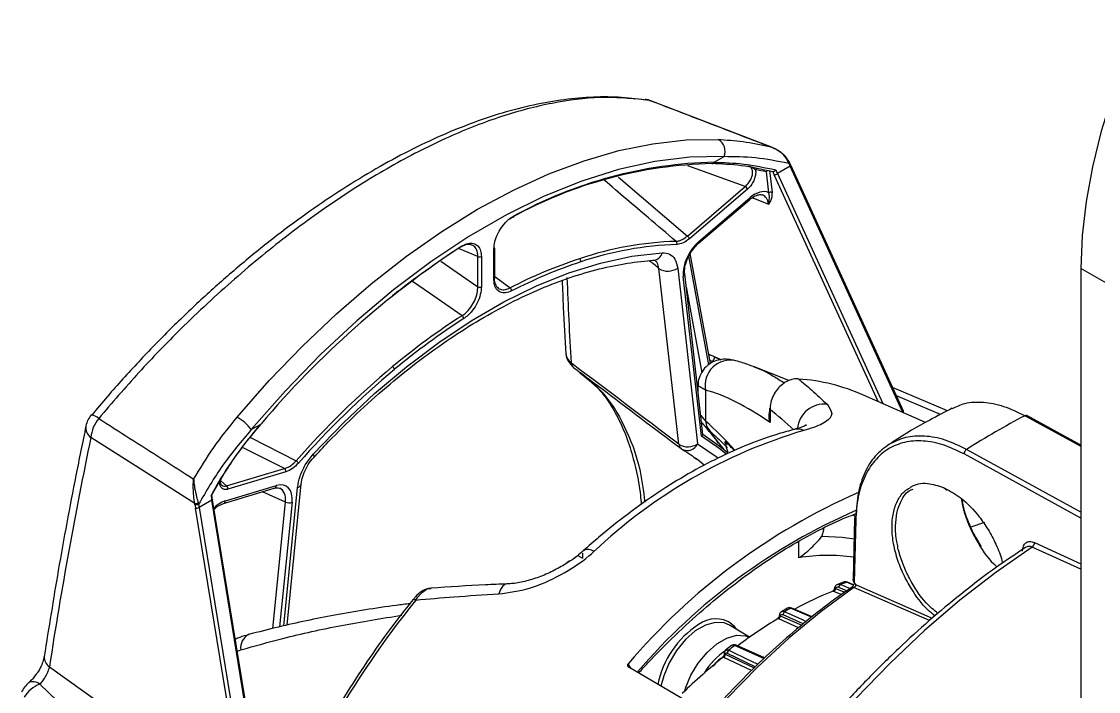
# Model space of a CAD drawing. Extents: x 16.5 to 113.1, y 4.4 to 84.5.
# Drawn here: x 18.121 to 22.397, y 70.74 to 73.399 of the extents above; entities that cross this region are included whole.
import ezdxf

# ---------------------------------------------------------------- set-up
doc = ezdxf.new("R2010")
doc.units = 0
doc.header["$MEASUREMENT"] = 0
doc.layers.add('OBJECT', color=7, linetype='CONTINUOUS')

msp = doc.modelspace()

# ---------------------------------------------------------------- linework, layer by layer
at = {"layer": 'OBJECT'}
for p, q in [((20.6001, 73.0898), (20.5975, 73.0902)), ((21.1024, 72.8987), (20.6202, 73.0841)), ((20.8715, 72.8404), (20.9104, 72.8628)), ((20.9946, 72.7445), (20.7666, 72.8263)), ((21.1725, 72.8244), (21.1223, 72.7954)), ((21.1674, 72.8358), (21.1657, 72.8406)), ((21.1697, 72.8407), (21.1679, 72.845)), ((21.17, 72.8407), (21.1699, 72.8408)), ((21.6203, 71.8476), (21.1725, 72.8244)), ((21.6229, 71.8524), (21.1751, 72.8292)), ((20.4916, 72.7809), (20.7647, 72.5477)), ((21.0877, 72.7195), (21.0783, 72.8023)), ((21.0911, 72.8072), (21.1008, 72.721)), ((21.1043, 72.8024), (21.1025, 72.8028)), ((21.5222, 71.8907), (21.1097, 72.7905)), ((21.1223, 72.7954), (21.5408, 71.8825)), ((20.7647, 72.5477), (20.9946, 72.7445)), ((21.0031, 72.7336), (20.7732, 72.5368)), ((20.8092, 72.5187), (21.0115, 72.6918)), ((20.8103, 72.5257), (21.0126, 72.6989)), ((21.0115, 72.6918), (21.0113, 72.6917)), ((21.0862, 72.6744), (21.0218, 72.6996)), ((20.068, 72.6212), (20.0578, 72.6146)), ((19.933, 72.4661), (19.856, 72.4978)), ((19.869, 72.5059), (19.8691, 72.5072)), ((19.9967, 72.3752), (19.9967, 72.4949)), ((19.9997, 72.3793), (19.9997, 72.499)), ((20.856, 72.0415), (20.7765, 72.4781)), ((19.7861, 72.4477), (19.933, 72.3464)), ((19.933, 72.3464), (19.933, 72.4661)), ((19.9469, 72.4662), (19.9469, 72.3465)), ((20.8494, 72.036), (20.7706, 72.4686)), ((20.7311, 71.7212), (20.6521, 72.4184)), ((20.7266, 72.4206), (20.8056, 71.7233)), ((20.8264, 71.7601), (20.7541, 72.3978)), ((23.2114, 71.9091), (22.3276, 72.4194)), ((22.3276, 72.4194), (22.3276, 65.5518)), ((19.9997, 72.3873), (20.0609, 72.3415)), ((20.8203, 71.7528), (20.7484, 72.3874)), ((20.76, 72.3461), (20.8222, 72.0047)), ((20.8626, 72.0493), (20.8539, 72.0533)), ((20.8987, 72.0569), (20.8724, 72.0683)), ((20.8724, 72.0683), (20.8963, 72.0566)), ((20.3031, 72.0442), (20.3051, 72.0426)), ((20.3382, 72.0045), (20.3425, 72.0007)), ((20.34, 72.0056), (20.3655, 71.9865)), ((21.1679, 71.9741), (21.0269, 72.0294)), ((20.8058, 71.9402), (20.8069, 71.9397)), ((20.8069, 71.9525), (20.8069, 71.9321)), ((20.837, 71.9362), (20.837, 71.8135)), ((21.797, 71.854), (21.5795, 71.9471)), ((21.7103, 71.8075), (21.4638, 71.9166)), ((21.7692, 71.8394), (21.5947, 71.914)), ((20.8179, 71.835), (20.837, 71.8135)), ((21.0904, 71.8442), (21.0913, 71.8438)), ((21.0913, 71.865), (21.0913, 71.8336)), ((21.0931, 71.8591), (21.0931, 71.8075)), ((21.62, 71.8474), (21.6203, 71.8476)), ((22.1054, 71.8347), (22.3276, 71.7136)), ((22.3276, 71.7179), (22.1124, 71.8351)), ((19.0333, 71.7792), (19.0722, 71.8016)), ((18.809, 71.486), (18.3965, 71.7479)), ((19.0304, 71.7485), (19.2115, 71.6558)), ((20.8593, 71.7641), (20.8606, 71.7652)), ((20.9108, 71.7001), (20.8593, 71.7641)), ((19.1653, 71.6244), (18.9987, 71.709)), ((20.742, 71.7026), (20.7454, 71.7004)), ((20.8026, 71.6623), (20.797, 71.6665)), ((22.3276, 71.4278), (21.8634, 71.6828)), ((22.3276, 71.4511), (21.8732, 71.7006)), ((18.9354, 71.5558), (19.1653, 71.6244)), ((18.9109, 71.5771), (18.9354, 71.5558)), ((19.1705, 71.6116), (18.9406, 71.5429)), ((18.9227, 71.4862), (19.1249, 71.5466)), ((18.9311, 71.4972), (19.1334, 71.5576)), ((19.1621, 71.0003), (19.2171, 71.5492)), ((19.1752, 71.003), (19.2315, 71.5646)), ((19.2315, 71.5646), (19.2315, 71.5651)), ((21.7896, 71.5433), (21.7967, 71.5416)), ((18.8765, 71.4989), (18.8262, 71.4699)), ((19.061, 70.3701), (18.8765, 71.4989)), ((19.0643, 70.3724), (18.8798, 71.5011)), ((19.1689, 71.4919), (19.0775, 71.5325)), ((19.1187, 70.9902), (19.1689, 71.4919)), ((19.1953, 71.4908), (19.1458, 70.9968)), ((18.8098, 71.4814), (18.809, 71.486)), ((18.9964, 70.3392), (18.8119, 71.468)), ((18.8229, 71.4881), (18.8242, 71.4831)), ((18.8262, 71.4699), (19.0107, 70.3411)), ((21.4331, 71.432), (21.4218, 71.441)), ((21.4287, 71.426), (21.4233, 71.1858)), ((21.4331, 71.4198), (21.4275, 71.1727)), ((21.9449, 71.4106), (21.8903, 71.3925)), ((21.3048, 71.3803), (21.2987, 71.3559)), ((21.307, 71.3802), (21.307, 71.3893)), ((21.2074, 71.2708), (21.2074, 71.3359)), ((22.143, 71.3311), (22.3276, 71.2464)), ((20.3303, 71.2798), (20.348, 71.2696)), ((20.348, 71.2895), (20.348, 71.2696)), ((22.3276, 71.2257), (22.1343, 71.3128)), ((20.284, 71.2499), (20.295, 71.2589)), ((21.3516, 71.1492), (21.3532, 71.1491)), ((21.3532, 71.1491), (21.3894, 71.1337)), ((21.3853, 71.1743), (21.3612, 71.1653)), ((21.3977, 71.1393), (21.3657, 71.1529)), ((21.4243, 71.1624), (21.3966, 71.1737)), ((21.4249, 71.1635), (21.4, 71.1737)), ((21.7265, 71.0216), (21.4259, 71.1521)), ((21.4344, 71.1628), (21.4275, 71.1727)), ((21.4344, 71.1628), (21.7373, 71.0313)), ((21.3459, 71.1372), (21.3434, 71.1385)), ((21.3758, 71.1245), (21.3459, 71.1372)), ((21.1625, 71.0707), (21.1382, 71.0566)), ((21.2577, 71.0352), (21.1747, 71.0704)), ((21.2597, 71.0369), (21.1794, 71.071)), ((21.1274, 71.028), (21.1249, 71.0293)), ((21.2065, 70.9926), (21.1274, 71.028)), ((21.1321, 71.0409), (21.1336, 71.0407)), ((21.1336, 71.0407), (21.2186, 71.0027)), ((21.2248, 71.0079), (21.1445, 71.0438)), ((21.0115, 70.9552), (20.9316, 71.0037)), ((18.9782, 70.8995), (18.9918, 70.9053)), ((20.9404, 70.9225), (20.9165, 70.9039)), ((21.0684, 70.8704), (20.9525, 70.9221)), ((21.0713, 70.8731), (20.9586, 70.9234)), ((20.5422, 70.8316), (20.5295, 70.8497)), ((20.9097, 70.8751), (20.9072, 70.8765)), ((21.0195, 70.823), (20.9097, 70.8751)), ((20.9132, 70.8886), (20.9145, 70.8883)), ((20.9145, 70.8883), (21.03, 70.8335)), ((21.0345, 70.838), (20.924, 70.8903)), ((18.2318, 70.8385), (18.5564, 70.6067)), ((20.5296, 70.839), (20.8515, 70.6497)), ((18.1933, 70.769), (18.2635, 70.702))]:
    msp.add_line(p, q, dxfattribs=at)
at = {"layer": 'OBJECT', "flags": 128}
for points in [[(23.5212, 74.4868), (23.411, 74.4173), (23.3018, 74.3367), (23.1945, 74.2456), (23.09, 74.1448), (22.9891, 74.0351), (22.8928, 73.9176), (22.8019, 73.7931), (22.717, 73.6628), (22.6391, 73.5278), (22.5687, 73.3892), (22.5063, 73.2482), (22.4527, 73.106), (22.4082, 72.9638), (22.3731, 72.8229), (22.3479, 72.6844), (22.3327, 72.5495), (22.3276, 72.4194)], [(20.6142, 73.086), (20.6007, 73.0897), (20.6001, 73.0898)], [(20.6142, 73.086), (20.62, 73.0845), (20.6203, 73.0844)], [(18.9772, 71.8284), (19.1049, 71.9737), (19.2365, 72.111), (19.3716, 72.2394), (19.5093, 72.3585), (19.6491, 72.4676), (19.7903, 72.5661), (19.9322, 72.6537), (20.074, 72.7299), (20.2152, 72.7944), (20.355, 72.8467), (20.4928, 72.8867), (20.6278, 72.9141), (20.7595, 72.9289), (20.8871, 72.931)], [(20.9104, 72.8628), (20.7751, 72.8601), (20.6353, 72.8429), (20.4918, 72.8113), (20.3453, 72.7654), (20.1968, 72.7056), (20.047, 72.6321), (19.8967, 72.5453), (19.7469, 72.4459), (19.5984, 72.3342), (19.4519, 72.211), (19.3084, 72.0769), (19.1686, 71.9327), (19.0333, 71.7792)], [(21.1657, 72.8406), (21.1668, 72.8417), (21.1676, 72.8427), (21.168, 72.8437), (21.1681, 72.8445), (21.1679, 72.845), (21.1678, 72.8452), (21.1672, 72.8457), (21.1663, 72.846), (21.1651, 72.8461)], [(21.1674, 72.8358), (21.1686, 72.8369), (21.1695, 72.8381), (21.17, 72.8391), (21.1701, 72.8401), (21.17, 72.8407)], [(21.1725, 72.8244), (21.1737, 72.8255), (21.1746, 72.8266), (21.1751, 72.8277), (21.1752, 72.8286), (21.1751, 72.8292)], [(20.0746, 72.6259), (20.0744, 72.6245), (20.074, 72.6232), (20.0734, 72.6222), (20.0726, 72.6214), (20.0716, 72.6209), (20.0705, 72.6207), (20.0693, 72.6208), (20.068, 72.6212)], [(19.279, 71.6813), (19.3995, 71.8063), (19.5232, 71.9224), (19.6496, 72.0291), (19.7777, 72.1257), (19.907, 72.2117), (20.0367, 72.2865), (20.166, 72.3498), (20.2941, 72.4012), (20.4204, 72.4404), (20.5442, 72.4671), (20.6646, 72.4812)], [(19.8703, 72.2315), (19.7405, 72.3212), (19.6741, 72.367)], [(18.3981, 71.8375), (18.398, 71.8373), (18.3978, 71.8369)], [(21.6203, 71.8476), (21.6215, 71.8488), (21.6224, 71.8499), (21.6229, 71.8509), (21.6231, 71.8518), (21.6229, 71.8524)], [(20.9187, 71.6821), (20.8956, 71.7016), (20.8203, 71.7528)], [(20.8259, 71.7611), (20.9004, 71.7089), (20.9253, 71.6872)], [(20.8593, 71.7641), (20.8519, 71.7713), (20.8487, 71.7752)], [(20.8056, 71.7233), (20.8795, 71.6728), (20.8842, 71.6689)], [(19.279, 71.6813), (19.2813, 71.6757), (19.2818, 71.6712), (19.2807, 71.6681), (19.2805, 71.6679)], [(20.8321, 71.638), (20.8141, 71.6532), (20.8026, 71.6623)], [(21.7889, 71.5463), (21.7891, 71.5446), (21.7896, 71.5432), (21.7904, 71.5421), (21.7914, 71.5412), (21.7925, 71.5408), (21.7939, 71.5407), (21.7952, 71.541), (21.7964, 71.5415)], [(18.8798, 71.5011), (18.8798, 71.5008), (18.8794, 71.5004), (18.8787, 71.4999), (18.8777, 71.4994), (18.8765, 71.4989)], [(18.8778, 71.502), (18.8787, 71.5019), (18.8794, 71.5016), (18.8798, 71.5012), (18.8798, 71.5011)], [(21.2987, 71.3559), (21.38, 71.3522), (21.4269, 71.3455)], [(22.1343, 71.3128), (21.9901, 71.2128), (21.8472, 71.1023), (21.7064, 70.9817), (21.5681, 70.8517), (21.4332, 70.7128), (21.3022, 70.5657), (21.1757, 70.411), (21.0543, 70.2496), (20.9386, 70.0821), (20.829, 69.9093), (20.7262, 69.732), (20.6306, 69.551), (20.5427, 69.3673), (20.4628, 69.1816), (20.3913, 68.9947), (20.3285, 68.8077), (20.2748, 68.6213)], [(20.0482, 71.1667), (20.0399, 71.1647), (20.0304, 71.1571), (20.0222, 71.1444), (20.0156, 71.1272)], [(21.4259, 71.1521), (21.2963, 71.0576), (21.1685, 70.9524), (21.0432, 70.837), (20.9213, 70.7122), (20.8036, 70.5787), (20.6907, 70.4375), (20.5834, 70.2893), (20.4824, 70.1352), (20.3883, 69.9762), (20.3018, 69.8131), (20.2233, 69.6471), (20.1533, 69.4793), (20.0923, 69.3106)], [(21.373, 71.1648), (21.3872, 71.1588), (21.4127, 71.148)], [(21.414, 71.1508), (21.4153, 71.1521), (21.4156, 71.1522)], [(19.6759, 71.1054), (19.6765, 71.1058), (19.6781, 71.1061), (19.6804, 71.1056), (19.6834, 71.1045), (19.6869, 71.1028)], [(21.1508, 71.0566), (21.1646, 71.0504), (21.2201, 71.0255), (21.237, 71.018)], [(20.9316, 71.0037), (20.911, 71.0123), (20.8756, 71.0144), (20.8365, 71.0034), (20.7962, 70.9801), (20.7571, 70.946), (20.7217, 70.9031), (20.6923, 70.8542), (20.6707, 70.8024), (20.6599, 70.7606)], [(20.9406, 71.0083), (20.9477, 71.0014), (20.9581, 70.9876)], [(20.7541, 70.7425), (20.7574, 70.7532), (20.7788, 70.8045), (20.808, 70.853), (20.843, 70.8954), (20.8817, 70.9292), (20.9217, 70.9523), (20.9604, 70.9632), (20.9954, 70.9612), (21.0115, 70.955)], [(20.9289, 70.9036), (20.9424, 70.8972), (20.9968, 70.8714), (21.045, 70.8485)]]:
    msp.add_lwpolyline(points, dxfattribs=at)
at = {"layer": 'OBJECT'}
for centre, radius, start, end in [((20.5843, 72.9911), 0.1, 68.9758, 80.8942), ((20.861, 72.884), 0.0537, 336.7069, 60.929), ((20.899, 71.1156), 1.7197, 91.2288, 118.8946), ((20.9085, 71.115), 1.7258, 91.2288, 118.8946), ((20.8636, 72.8426), 0.00822, 280.7675, 344.4487), ((21.0431, 72.8077), 0.00833, 85.0642, 162.4965), ((20.869, 71.7759), 1.0476, 78.4788, 80.8746), ((21.1087, 72.8117), 0.0212, 272.6274, 309.8082), ((20.984, 72.7275), 0.02, 17.6749, 58.0304), ((21.0063, 72.6963), 0.00679, 319.2117, 22.4305), ((21.0956, 72.7077), 0.0142, 68.4088, 123.932), ((20.7631, 71.1878), 1.3395, 91.8512, 108.5667), ((20.712, 72.5178), 0.0117, 340.1862, 47.9591), ((20.7541, 72.5307), 0.02, 17.6738, 58.0321), ((20.804, 72.5231), 0.00679, 319.2128, 22.4305), ((21.8779, 69.4358), 3.6701, 123.1861, 139.8619), ((21.5532, 69.8611), 3.1361, 122.6078, 128.6574), ((19.9949, 72.4993), 0.0048, 292.8098, 355.8641), ((19.9951, 72.4987), 0.00454, 4.1063, 53.2064), ((20.7661, 71.1805), 1.3341, 91.8511, 108.5667), ((20.6275, 72.4894), 0.038, 277.7306, 347.5165), ((19.9399, 72.4799), 0.0154, 243.3938, 297.3352), ((20.9229, 70.6785), 1.8731, 108.2418, 117.3988), ((20.9253, 70.6733), 1.8655, 108.2418, 117.3987), ((20.3281, 72.4472), 0.0134, 351.2578, 50.4777), ((20.6877, 72.4763), 0.068, 238.4027, 304.9005), ((20.7425, 72.3974), 0.0116, 300.2667, 1.2763), ((19.9399, 72.3602), 0.0154, 243.3938, 297.3352), ((19.9949, 72.3796), 0.0048, 292.8098, 355.8641), ((20.0518, 72.3297), 0.0149, 359.7406, 52.4279), ((21.3843, 69.8793), 2.7973, 122.7676, 129.7746), ((21.3848, 69.8774), 2.786, 122.7677, 129.7746), ((19.8607, 72.2183), 0.0163, 6.0771, 53.7708), ((20.9347, 71.9555), 0.0995, 77.2259, 191.1874), ((21.8125, 69.37), 3.4627, 129.8282, 138.6911), ((21.8112, 69.3701), 3.4487, 129.8282, 138.6912), ((19.5837, 72.0131), 0.0195, 16.1966, 55.6185), ((20.3223, 72.0434), 0.0192, 177.6052, 234.3439), ((20.3296, 72.0443), 0.0245, 183.9929, 231.1595), ((21.1487, 71.1957), 0.7867, 66.3926, 85.7573), ((21.3082, 71.7736), 0.1068, 84.0345, 174.1139), ((18.4748, 71.7733), 0.1, 140.0654, 168.1659), ((18.3946, 71.7915), 0.046, 44.2729, 85.6734), ((21.1024, 71.8651), 0.0111, 180.7189, 213.2457), ((23.5235, 69.11), 3.0716, 117.4955, 122.4992), ((22.1093, 71.8285), 0.00729, 64.6914, 122.2825), ((18.4253, 71.7873), 0.0488, 172.4061, 233.8382), ((18.532, 71.7366), 0.1359, 140.1559, 175.2293), ((18.8975, 71.681), 0.1676, 35.8679, 61.5937), ((20.9041, 71.8196), 0.0673, 185.1402, 227.0099), ((21.8178, 69.7905), 2.0717, 106.5663, 133.4284), ((21.2027, 71.7258), 0.056, 64.1468, 103.6635), ((20.7667, 71.7791), 0.068, 238.4024, 304.9006), ((20.7553, 71.7228), 0.0243, 183.7022, 231.0702), ((20.7702, 71.7438), 0.05, 232.8867, 240.2141), ((20.7639, 71.7422), 0.0458, 246.1666, 335.6315), ((21.8861, 71.6819), 0.0228, 124.6081, 177.8076), ((19.1577, 71.6139), 0.013, 349.7958, 54.0676), ((19.1955, 71.6303), 0.0301, 32.8681, 57.8417), ((18.9278, 71.5453), 0.013, 349.796, 54.066), ((19.1203, 71.5589), 0.0131, 290.7131, 354.4156), ((19.2115, 71.5688), 0.0204, 285.8158, 348.1426), ((18.918, 71.4985), 0.0132, 291.7854, 354.3396), ((19.1835, 71.5237), 0.0349, 245.4315, 289.7809), ((22.4654, 69.2011), 2.5428, 113.6876, 139.582), ((18.8097, 71.5283), 0.0423, 269.0207, 288.0809), ((18.8131, 71.5156), 0.0343, 264.4488, 288.8783), ((18.8141, 71.5055), 0.0376, 266.5593, 288.7695), ((22.3949, 69.2499), 2.4084, 113.4599, 139.3847), ((21.4359, 71.4251), 0.00726, 112.7886, 172.8532), ((21.4359, 71.4265), 0.00727, 184.3767, 246.6325), ((22.1217, 71.33), 0.0213, 306.1981, 2.7896), ((20.3702, 71.2648), 0.0382, 52.308, 119.4788), ((21.3223, 70.5673), 0.7128, 81.6947, 99.2729), ((21.3392, 71.1502), 0.0124, 289.3926, 355.1777), ((21.3397, 71.1492), 0.0135, 297.5591, 359.5292), ((21.3791, 71.1528), 0.0135, 117.0698, 179.6122), ((21.8349, 69.9648), 1.2858, 109.9273, 111.0513), ((21.3984, 71.1695), 0.00453, 69.1797, 112.6329), ((21.4206, 71.1429), 0.0106, 59.9235, 118.1553), ((21.8825, 69.7913), 1.451, 111.8106, 118.4504), ((22.569, 68.7753), 3.7045, 141.0762, 159.8067), ((22.0167, 69.5843), 1.7081, 119.5327, 120.462), ((21.1776, 71.0661), 0.0052, 69.7273, 123.9414), ((20.877, 70.9181), 0.1104, 54.8274, 127.7301), ((22.1004, 69.4112), 1.8894, 121.0824, 126.8614), ((21.1194, 71.0408), 0.0127, 295.7888, 0.4195), ((21.1197, 71.0395), 0.0139, 303.6942, 4.919), ((21.1583, 71.045), 0.0138, 123.2515, 184.9608), ((21.009, 70.6948), 0.3692, 122.7277, 168.6612), ((19.0498, 70.9139), 0.0586, 117.7263, 188.4497), ((21.072, 70.6673), 0.2815, 123.0367, 148.8153), ((20.9372, 70.893), 0.0135, 128.3306, 191.5155), ((22.2692, 69.2115), 2.1587, 127.5886, 128.3843), ((20.9566, 70.9177), 0.00602, 71.0174, 133.2386), ((18.2552, 70.8758), 0.044, 175.7204, 238.003), ((22.3757, 69.0568), 2.3383, 128.9012, 134.226), ((20.9009, 70.8871), 0.0124, 301.0844, 6.7165), ((20.9013, 70.8856), 0.0135, 308.7508, 11.5088), ((18.2132, 70.6974), 0.1, 129.943, 156.8526), ((18.241, 70.6493), 0.1288, 111.711, 148.2884), ((18.1672, 70.7377), 0.0407, 50.1312, 116.5051)]:
    msp.add_arc(centre, radius, start, end, dxfattribs=at)
for centre, major_axis, ratio, start_param, end_param in [((21.5226, 72.808), (-0.3405, 0.3766), 0.56047, 1.035912, 1.06296), ((21.4662, 72.7735), (-0.3456, 0.3853), 0.561109, 1.037481, 1.065091), ((21.4723, 72.779), (-0.3405, 0.3766), 0.56047, 1.027063, 1.06296), ((21.0313, 72.6183), (0.0584, 0.1002), 0.573148, 0.034766, 1.024558), ((21.0172, 72.6264), (0.0512, 0.0814), 0.576972, 5.647922, 6.392711), ((20.8297, 72.4457), (0.0584, 0.0996), 0.577768, 1.031955, 2.484686), ((-2.3012, 88.4437), (32.2584, -24.4969), 0.038203, 0.80853, 0.810221), ((31.0868, 63.2193), (-8.6282, 14.9683), 0.435073, 0.689274, 0.716294), ((20.8734, 70.8958), (8.4025, -6.3995), 0.05409, 1.628901, 1.679598), ((22.4379, 68.2483), (-1.8008, 3.6781), 0.229586, 5.893384, 6.086386), ((22.2707, 68.5135), (-1.714, 3.5313), 0.23222, 5.765074, 5.827045), ((21.5626, 69.6367), (-1.1587, 2.3666), 0.229586, 5.646817, 5.753647), ((28.8124, 61.926), (-5.4545, 16.6635), 0.560082, 0.77104, 0.835488), ((19.1139, 71.4552), (0.0584, 0.0996), 0.576929, 5.384463, 6.837193), ((19.0998, 71.4633), (0.0506, 0.0811), 0.590446, 5.402151, 6.366113), ((19.1785, 71.4548), (-0.1561, 0.4831), 0.559424, 1.266139, 1.302037), ((19.1863, 71.4573), (-0.161, 0.4919), 0.560082, 1.27231, 1.299921), ((18.9123, 71.395), (0.0579, 0.0994), 0.581622, 0.555338, 1.111974), ((19.1204, 71.4232), (-0.161, 0.4919), 0.560082, 1.272872, 1.299921), ((19.1282, 71.4258), (-0.1561, 0.4831), 0.559424, 1.274988, 1.302037)]:
    msp.add_ellipse(centre, major_axis=major_axis, ratio=ratio, start_param=start_param, end_param=end_param, dxfattribs=at)
for points, knots in [([(20.5971, 73.0874), (20.5618, 73.0918), (20.4906, 73.1006), (20.378, 73.0998), (20.2607, 73.0886), (20.1393, 73.066), (20.0145, 73.0326), (19.887, 72.9884), (19.7577, 72.934), (19.627, 72.8699), (19.4957, 72.7964), (19.3644, 72.7143), (19.2332, 72.6239), (19.1023, 72.5252), (18.9714, 72.4181), (18.8412, 72.3027), (18.7123, 72.1797), (18.5856, 72.0491), (18.4808, 71.9343), (18.4201, 71.8611), (18.3991, 71.8358)], [0, 0, 0, 0, 0.0558766, 0.1127093, 0.1701153, 0.2279098, 0.285866, 0.3437136, 0.4013042, 0.4585491, 0.5154159, 0.5718227, 0.6276027, 0.6836324, 0.7400403, 0.796843, 0.8540316, 0.9115723, 0.9694096, 1, 1, 1, 1]), ([(20.6142, 73.086), (20.5572, 73.092), (20.443, 73.1039), (20.2541, 73.0834), (20.0548, 73.0353), (19.845, 72.9567), (19.6282, 72.8502), (19.4076, 72.7176), (19.186, 72.56), (18.9666, 72.3807), (18.7661, 72.1943), (18.5857, 72.008), (18.4803, 71.8851), (18.4276, 71.8237)], [0, 0, 0, 0, 0.0947289, 0.1897538, 0.2844742, 0.3792526, 0.4743386, 0.5691143, 0.6628629, 0.7569108, 0.8506657, 0.9253324, 1, 1, 1, 1]), ([(21.0908, 72.9028), (21.0487, 72.919), (20.8898, 72.9801), (20.731, 73.0412), (20.6142, 73.086)], [0, 0, 0, 0, 0.2652137, 1, 1, 1, 1]), ([(20.8871, 72.931), (20.9196, 72.929), (20.9848, 72.9251), (21.0554, 72.9103), (21.0908, 72.9028)], [0, 0, 0, 0, 0.498142, 1, 1, 1, 1]), ([(21.1657, 72.8406), (21.1621, 72.8479), (21.1529, 72.8661), (21.1292, 72.8857), (21.1078, 72.8968), (21.0957, 72.9012), (21.0921, 72.9024), (21.091, 72.9027), (21.0908, 72.9028)], [0, 0, 0, 0, 0.246968, 0.616294, 0.888223, 0.963535, 0.996187, 1, 1, 1, 1]), ([(21.0908, 72.9028), (21.091, 72.9027), (21.0922, 72.9024), (21.1004, 72.8998), (21.1214, 72.8912), (21.1481, 72.8737), (21.1602, 72.854), (21.1651, 72.8461)], [0, 0, 0, 0, 0.00401, 0.038978, 0.268225, 0.708727, 1, 1, 1, 1]), ([(21.1674, 72.8358), (21.1226, 72.8444), (21.0325, 72.8617), (20.9513, 72.8624), (20.9104, 72.8628)], [0, 0, 0, 0, 0.496567, 1, 1, 1, 1]), ([(21.1025, 72.8028), (21.0606, 72.812), (20.9763, 72.8304), (20.9004, 72.8334), (20.8621, 72.8349)], [0, 0, 0, 0, 0.496651, 1, 1, 1, 1]), ([(20.8715, 72.8404), (20.9099, 72.8393), (20.987, 72.8372), (21.0725, 72.8194), (21.1155, 72.8105)], [0, 0, 0, 0, 0.497109, 1, 1, 1, 1]), ([(20.9946, 72.7445), (20.9987, 72.7483), (21.007, 72.7559), (21.0167, 72.7712), (21.0227, 72.7871), (21.0242, 72.8017), (21.0221, 72.8131), (21.018, 72.8174), (21.0163, 72.8193)], [0, 0, 0, 0, 0.180331, 0.360798, 0.535825, 0.705538, 0.871728, 1, 1, 1, 1]), ([(21.0352, 72.8102), (21.0316, 72.8129), (21.0238, 72.8189), (21.0126, 72.8233), (21.0062, 72.8246), (21.0061, 72.8247)], [0, 0, 0, 0, 0.450157, 0.993539, 1, 1, 1, 1]), ([(21.1751, 72.8292), (21.1747, 72.8301), (21.1729, 72.834), (21.1712, 72.8378), (21.17, 72.8407)], [0, 0, 0, 0, 0.2500449, 1, 1, 1, 1]), ([(21.0352, 72.8102), (21.0354, 72.8089), (21.0365, 72.8028), (21.036, 72.7899), (21.0307, 72.7716), (21.0212, 72.7536), (21.0113, 72.741), (21.0049, 72.7352), (21.0031, 72.7336)], [0, 0, 0, 0, 0.0587941, 0.27106, 0.4830242, 0.6972826, 0.9157434, 1, 1, 1, 1]), ([(21.0783, 72.8023), (21.0783, 72.8024), (21.0787, 72.8028), (21.0799, 72.8042), (21.0816, 72.8057), (21.0831, 72.8063), (21.0835, 72.8064)], [0, 0, 0, 0, 0.021461, 0.267635, 0.810215, 1, 1, 1, 1]), ([(21.1155, 72.8105), (21.1155, 72.8105), (21.1151, 72.8098), (21.1141, 72.8082), (21.112, 72.8059), (21.1094, 72.8039), (21.1067, 72.8026), (21.1051, 72.8024), (21.1043, 72.8024)], [0, 0, 0, 0, 0.009429, 0.151969, 0.380856, 0.592582, 0.796142, 1, 1, 1, 1]), ([(20.7198, 72.5265), (20.6833, 72.5576), (20.5885, 72.6385), (20.4935, 72.7192), (20.4351, 72.7689)], [0, 0, 0, 0, 0.384823, 1, 1, 1, 1]), ([(21.0115, 72.6918), (21.0154, 72.695), (21.0268, 72.7041), (21.045, 72.7119), (21.0581, 72.713), (21.0621, 72.7103), (21.0633, 72.7095)], [0, 0, 0, 0, 0.181201, 0.526525, 0.867966, 1, 1, 1, 1]), ([(21.1008, 72.721), (21.1008, 72.7143), (21.1007, 72.6955), (21.0918, 72.6826), (21.0863, 72.6745), (21.0862, 72.6744)], [0, 0, 0, 0, 0.353135, 0.995337, 1, 1, 1, 1]), ([(21.0862, 72.6744), (21.0863, 72.6745), (21.0896, 72.6857), (21.0927, 72.6995), (21.0887, 72.7153), (21.0877, 72.7195)], [0, 0, 0, 0, 0.005123, 0.735145, 1, 1, 1, 1]), ([(19.9967, 72.4949), (19.9976, 72.5051), (19.9992, 72.5256), (20.0121, 72.559), (20.0311, 72.5894), (20.0531, 72.6128), (20.068, 72.6219), (20.0746, 72.6259)], [0, 0, 0, 0, 0.209995, 0.420029, 0.629032, 0.83643, 1, 1, 1, 1]), ([(19.8691, 72.5072), (19.8774, 72.5116), (19.894, 72.5203), (19.9167, 72.5201), (19.9344, 72.5097), (19.9451, 72.4908), (19.9464, 72.4739), (19.9469, 72.4662)], [0, 0, 0, 0, 0.206122, 0.412239, 0.618618, 0.826212, 1, 1, 1, 1]), ([(20.7198, 72.5265), (20.7242, 72.527), (20.7355, 72.5284), (20.7513, 72.5366), (20.7617, 72.5452), (20.7647, 72.5477)], [0, 0, 0, 0, 0.305588, 0.797658, 1, 1, 1, 1]), ([(20.7732, 72.5368), (20.7647, 72.5304), (20.7475, 72.5175), (20.7312, 72.5151), (20.723, 72.5139)], [0, 0, 0, 0, 0.49412, 1, 1, 1, 1]), ([(20.7541, 72.3978), (20.7539, 72.4019), (20.7531, 72.4139), (20.7575, 72.439), (20.7701, 72.4703), (20.7884, 72.4987), (20.8026, 72.5123), (20.8092, 72.5187)], [0, 0, 0, 0, 0.115041, 0.339659, 0.568412, 0.799962, 1, 1, 1, 1]), ([(19.933, 72.4661), (19.9327, 72.4713), (19.9321, 72.4851), (19.9246, 72.5024), (19.9096, 72.5137), (19.8896, 72.5151), (19.8733, 72.5091), (19.8645, 72.5037), (19.8632, 72.5029)], [0, 0, 0, 0, 0.130784, 0.34091, 0.55074, 0.758615, 0.964807, 1, 1, 1, 1]), ([(20.6646, 72.4812), (20.675, 72.4804), (20.6956, 72.4788), (20.7182, 72.4574), (20.7237, 72.433), (20.7266, 72.4206)], [0, 0, 0, 0, 0.327443, 0.654939, 1, 1, 1, 1]), ([(19.2805, 71.6679), (19.3, 71.6888), (19.3566, 71.7496), (19.4527, 71.8444), (19.5693, 71.9493), (19.6878, 72.0453), (19.8075, 72.1322), (19.9277, 72.2094), (20.0479, 72.2766), (20.1674, 72.3334), (20.2854, 72.3797), (20.4015, 72.4151), (20.513, 72.4391), (20.5893, 72.4487), (20.628, 72.4514), (20.6326, 72.4517)], [0, 0, 0, 0, 0.045331, 0.13164, 0.217929, 0.30418, 0.390392, 0.476564, 0.562701, 0.648813, 0.734917, 0.821034, 0.907206, 0.989198, 1, 1, 1, 1]), ([(20.6315, 72.4512), (20.6327, 72.4514), (20.6377, 72.4522), (20.6355, 72.4521), (20.6363, 72.4512), (20.6365, 72.451)], [0, 0, 0, 0, 0.208114, 0.83936, 1, 1, 1, 1]), ([(20.6521, 72.4184), (20.6504, 72.4267), (20.6475, 72.4406), (20.6392, 72.4475), (20.6358, 72.4503)], [0, 0, 0, 0, 0.593675, 1, 1, 1, 1]), ([(19.8703, 72.2315), (19.875, 72.2348), (19.8872, 72.2435), (19.9053, 72.2642), (19.9214, 72.292), (19.9314, 72.3209), (19.9325, 72.3382), (19.933, 72.3464)], [0, 0, 0, 0, 0.139926, 0.360022, 0.580274, 0.801996, 1, 1, 1, 1]), ([(19.9469, 72.3465), (19.9461, 72.3362), (19.9445, 72.3158), (19.9315, 72.2824), (19.9126, 72.252), (19.893, 72.2313), (19.8808, 72.2228), (19.8769, 72.22)], [0, 0, 0, 0, 0.224518, 0.449077, 0.672569, 0.894408, 1, 1, 1, 1]), ([(20.0668, 72.3296), (20.0585, 72.3263), (20.0421, 72.3198), (20.0207, 72.3235), (20.005, 72.3371), (19.9976, 72.3561), (19.997, 72.3704), (19.9967, 72.3752)], [0, 0, 0, 0, 0.22061, 0.441204, 0.6623, 0.88484, 1, 1, 1, 1]), ([(19.9977, 72.376), (19.9979, 72.3732), (19.9988, 72.3619), (20.0063, 72.3466), (20.0214, 72.335), (20.0407, 72.3331), (20.0546, 72.3389), (20.0609, 72.3415)], [0, 0, 0, 0, 0.079837, 0.320157, 0.560151, 0.797985, 1, 1, 1, 1]), ([(20.2679, 72.3711), (20.2691, 72.3355), (20.2723, 72.2394), (20.2782, 72.141), (20.2818, 72.0792)], [0, 0, 0, 0, 0.370912, 1, 1, 1, 1]), ([(20.2819, 72.0866), (20.2829, 72.079), (20.285, 72.063), (20.2968, 72.0507), (20.3031, 72.0442)], [0, 0, 0, 0, 0.4693058, 1, 1, 1, 1]), ([(20.2824, 72.0862), (20.2823, 72.0836), (20.2816, 72.071), (20.2904, 72.049), (20.3044, 72.0351), (20.3112, 72.0283)], [0, 0, 0, 0, 0.115697, 0.568717, 1, 1, 1, 1]), ([(20.9564, 72.0524), (20.9509, 72.0539), (20.9387, 72.0571), (20.9168, 72.0596), (20.8879, 72.0569), (20.8585, 72.0457), (20.831, 72.0235), (20.8132, 71.9937), (20.8066, 71.9676), (20.8074, 71.9556), (20.8075, 71.9526)], [0, 0, 0, 0, 0.133676, 0.296524, 0.422018, 0.551995, 0.686146, 0.83398, 0.958067, 1, 1, 1, 1]), ([(20.849, 72.08), (20.85, 72.0795), (20.8556, 72.0767), (20.8626, 72.0732), (20.8694, 72.0698), (20.8716, 72.0687), (20.8724, 72.0683)], [0, 0, 0, 0, 0.123358, 0.71908, 0.89889, 1, 1, 1, 1]), ([(20.8724, 72.0683), (20.8723, 72.0676), (20.8723, 72.0661), (20.8717, 72.0635), (20.8707, 72.0606), (20.8694, 72.0575), (20.8677, 72.0547), (20.8659, 72.0523), (20.8642, 72.0505), (20.8631, 72.0497), (20.8626, 72.0493)], [0, 0, 0, 0, 0.11338, 0.236156, 0.36611, 0.499961, 0.633817, 0.763788, 0.886588, 1, 1, 1, 1]), ([(21.025, 72.0293), (21.0203, 72.0314), (20.9979, 72.0414), (20.9749, 72.0476), (20.9567, 72.0526)], [0, 0, 0, 0, 0.207663, 1, 1, 1, 1]), ([(20.3142, 72.0252), (20.3497, 71.9985), (20.4916, 71.8917), (20.6335, 71.7844), (20.74, 71.7039)], [0, 0, 0, 0, 0.24983, 1, 1, 1, 1]), ([(21.0254, 72.0299), (21.0259, 72.0297), (21.0522, 72.0212), (21.0937, 72.0003), (21.1356, 71.9736), (21.1504, 71.9642)], [0, 0, 0, 0, 0.013044, 0.650864, 1, 1, 1, 1]), ([(20.3425, 72.0007), (20.3714, 71.9782), (20.4398, 71.925), (20.5176, 71.7962), (20.5754, 71.6492), (20.5902, 71.5361), (20.5959, 71.4919)], [0, 0, 0, 0, 0.2173288, 0.5132997, 0.809749, 1, 1, 1, 1]), ([(20.3736, 71.9804), (20.3911, 71.9633), (20.4253, 71.9296), (20.4694, 71.865), (20.5071, 71.7918), (20.5384, 71.7094), (20.5622, 71.6181), (20.5767, 71.542), (20.5807, 71.4941), (20.5817, 71.4819)], [0, 0, 0, 0, 0.166123, 0.326122, 0.483799, 0.639883, 0.794521, 0.947505, 1, 1, 1, 1]), ([(21.2069, 71.9802), (21.202, 71.9806), (21.1888, 71.9814), (21.1663, 71.9751), (21.142, 71.9605), (21.1212, 71.94), (21.105, 71.9148), (21.0943, 71.8864), (21.0935, 71.8681), (21.0931, 71.8591)], [0, 0, 0, 0, 0.099425, 0.265865, 0.416098, 0.557611, 0.700775, 0.851618, 1, 1, 1, 1]), ([(21.2069, 71.9802), (21.2241, 71.9658), (21.2613, 71.9343), (21.299, 71.8989), (21.3193, 71.8798)], [0, 0, 0, 0, 0.460735, 1, 1, 1, 1]), ([(20.837, 71.9362), (20.8278, 71.9413), (20.8097, 71.9513), (20.8082, 71.9521), (20.8075, 71.9526)], [0, 0, 0, 0, 0.511811, 1, 1, 1, 1]), ([(21.3193, 71.8798), (21.3285, 71.8672), (21.3472, 71.8418), (21.319, 71.8094), (21.2704, 71.7879), (21.2333, 71.7779), (21.2271, 71.7762)], [0, 0, 0, 0, 0.304165, 0.612213, 0.935018, 1, 1, 1, 1]), ([(21.8165, 71.8632), (21.8326, 71.8709), (21.8694, 71.8884), (21.939, 71.8908), (22.0198, 71.876), (22.0769, 71.8485), (22.1054, 71.8347)], [0, 0, 0, 0, 0.206837, 0.470587, 0.734957, 1, 1, 1, 1]), ([(21.0931, 71.8075), (21.0931, 71.8077), (21.0904, 71.8186), (21.0874, 71.8356), (21.0917, 71.8516), (21.0931, 71.857)], [0, 0, 0, 0, 0.008433, 0.671732, 1, 1, 1, 1]), ([(21.0919, 71.8337), (21.0919, 71.8251), (21.0919, 71.8163), (21.0931, 71.8077), (21.0931, 71.8075)], [0, 0, 0, 0, 0.982488, 1, 1, 1, 1]), ([(21.8161, 71.8639), (21.7864, 71.8487), (21.708, 71.8084), (21.6232, 71.7589), (21.5688, 71.7224), (21.5617, 71.7177)], [0, 0, 0, 0, 0.346046, 0.915436, 1, 1, 1, 1]), ([(18.3769, 71.7938), (18.3635, 71.7285), (18.3246, 71.5393), (18.2682, 71.2353), (18.2295, 70.993), (18.2113, 70.8791)], [0, 0, 0, 0, 0.217982, 0.632126, 1, 1, 1, 1]), ([(18.4276, 71.8237), (18.4689, 71.7974), (18.5945, 71.7172), (18.7202, 71.6369), (18.8046, 71.5829)], [0, 0, 0, 0, 0.328344, 1, 1, 1, 1]), ([(18.8046, 71.5829), (18.8304, 71.6256), (18.8822, 71.7112), (18.9455, 71.7892), (18.9772, 71.8284)], [0, 0, 0, 0, 0.497922, 1, 1, 1, 1]), ([(18.8738, 71.5164), (18.8757, 71.52), (18.9035, 71.5724), (18.9649, 71.6713), (19.0363, 71.758), (19.0722, 71.8016)], [0, 0, 0, 0, 0.03518, 0.514633, 1, 1, 1, 1]), ([(19.0691, 71.7998), (19.0327, 71.7555), (18.9593, 71.6663), (18.9026, 71.5666), (18.8741, 71.5164)], [0, 0, 0, 0, 0.497105, 1, 1, 1, 1]), ([(20.8207, 71.8101), (20.8208, 71.8099), (20.8219, 71.8079), (20.8239, 71.8054), (20.8258, 71.8029), (20.8272, 71.8013), (20.829, 71.7993), (20.8319, 71.7961), (20.8391, 71.7887), (20.8489, 71.7789), (20.8589, 71.77), (20.8606, 71.7685)], [0, 0, 0, 0, 0.003444, 0.039099, 0.06077, 0.085682, 0.129191, 0.243871, 0.564344, 0.926799, 1, 1, 1, 1]), ([(20.832, 71.7961), (20.8323, 71.7957), (20.8339, 71.7939), (20.839, 71.7879), (20.8458, 71.7786), (20.8484, 71.775)], [0, 0, 0, 0, 0.16253, 0.680797, 1, 1, 1, 1]), ([(20.8374, 71.7914), (20.8382, 71.7906), (20.84, 71.7887), (20.8502, 71.7763), (20.8575, 71.7664), (20.8593, 71.7641)], [0, 0, 0, 0, 0.409876, 0.860661, 1, 1, 1, 1]), ([(21.2367, 71.7971), (21.2369, 71.7973), (21.2381, 71.7982), (21.2303, 71.7935), (21.2148, 71.7873), (21.1973, 71.7826), (21.1888, 71.7803)], [0, 0, 0, 0, 0.0778813, 0.3741607, 0.6977863, 1, 1, 1, 1]), ([(19.0333, 71.7792), (18.9943, 71.733), (18.9157, 71.64), (18.8548, 71.5356), (18.8242, 71.4831)], [0, 0, 0, 0, 0.497068, 1, 1, 1, 1]), ([(21.1894, 71.7802), (21.1685, 71.7745), (21.1083, 71.758), (21.0079, 71.7221), (20.8882, 71.6691), (20.7683, 71.6052), (20.6487, 71.5312), (20.5303, 71.4471), (20.4313, 71.3684), (20.3724, 71.3166), (20.3517, 71.2984)], [0, 0, 0, 0, 0.075265, 0.216237, 0.357453, 0.498908, 0.640452, 0.781965, 0.923398, 1, 1, 1, 1]), ([(20.8203, 71.7528), (20.8203, 71.7528), (20.821, 71.7532), (20.823, 71.7545), (20.8254, 71.7569), (20.8265, 71.7594), (20.8263, 71.76), (20.8262, 71.7601)], [0, 0, 0, 0, 0.014159, 0.154798, 0.523858, 0.884332, 1, 1, 1, 1]), ([(20.8581, 71.7633), (20.8609, 71.7602), (20.8714, 71.7488), (20.8806, 71.7351), (20.8873, 71.7251)], [0, 0, 0, 0, 0.26812, 1, 1, 1, 1]), ([(20.8582, 71.7704), (20.8725, 71.7572), (20.8937, 71.7377), (20.9155, 71.715), (20.9227, 71.7076)], [0, 0, 0, 0, 0.672182, 1, 1, 1, 1]), ([(21.8732, 71.7006), (21.8446, 71.7144), (21.7876, 71.742), (21.7056, 71.7564), (21.6292, 71.752), (21.5865, 71.731), (21.5652, 71.7205)], [0, 0, 0, 0, 0.250909, 0.50118, 0.750864, 1, 1, 1, 1]), ([(20.9148, 71.7321), (20.9148, 71.7321), (20.9148, 71.7322), (20.9149, 71.7323), (20.9151, 71.7325), (20.9153, 71.7323), (20.9154, 71.7322)], [0, 0, 0, 0, 0.054644, 0.112781, 0.553294, 1, 1, 1, 1]), ([(20.9171, 71.7214), (20.9167, 71.7222), (20.9154, 71.7253), (20.9151, 71.7292), (20.9148, 71.7321)], [0, 0, 0, 0, 0.277346, 1, 1, 1, 1]), ([(20.9154, 71.7322), (20.9155, 71.732), (20.9158, 71.7309), (20.9163, 71.7275), (20.9171, 71.7204), (20.9184, 71.7125), (20.9209, 71.7013), (20.9242, 71.6953), (20.9265, 71.6909)], [0, 0, 0, 0, 0.01223, 0.072977, 0.195886, 0.441708, 0.592495, 1, 1, 1, 1]), ([(20.9523, 71.6957), (20.9405, 71.7076), (20.9282, 71.7199), (20.916, 71.7317), (20.9154, 71.7322)], [0, 0, 0, 0, 0.956789, 1, 1, 1, 1]), ([(21.8634, 71.6828), (21.8355, 71.6962), (21.7798, 71.723), (21.6996, 71.7374), (21.6257, 71.732), (21.5606, 71.7053), (21.5069, 71.659), (21.4666, 71.5943), (21.4399, 71.5147), (21.4353, 71.4514), (21.4331, 71.4198)], [0, 0, 0, 0, 0.125719, 0.250525, 0.375694, 0.500217, 0.625479, 0.750016, 0.875168, 1, 1, 1, 1]), ([(21.5652, 71.7205), (21.5461, 71.7062), (21.5078, 71.6775), (21.4676, 71.6107), (21.44, 71.5296), (21.4354, 71.4648), (21.4331, 71.4318)], [0, 0, 0, 0, 0.248815, 0.499815, 0.744359, 1, 1, 1, 1]), ([(19.2171, 71.5492), (19.2197, 71.564), (19.2249, 71.5938), (19.2469, 71.6414), (19.2681, 71.6678), (19.279, 71.6813)], [0, 0, 0, 0, 0.3266863, 0.6533954, 1, 1, 1, 1]), ([(19.232, 71.565), (19.2321, 71.5672), (19.2325, 71.5774), (19.2395, 71.602), (19.2542, 71.6333), (19.2694, 71.6561), (19.2788, 71.6656), (19.2806, 71.6675)], [0, 0, 0, 0, 0.073577, 0.353326, 0.640613, 0.928999, 1, 1, 1, 1]), ([(20.7454, 71.7004), (20.7569, 71.6937), (20.7765, 71.6823), (20.7942, 71.6675), (20.8015, 71.6613)], [0, 0, 0, 0, 0.584067, 1, 1, 1, 1]), ([(19.1653, 71.6244), (19.1701, 71.6261), (19.1825, 71.6306), (19.1985, 71.6422), (19.2086, 71.6527), (19.2115, 71.6558)], [0, 0, 0, 0, 0.3055226, 0.7987431, 1, 1, 1, 1]), ([(19.2207, 71.6466), (19.2127, 71.6385), (19.1964, 71.6221), (19.1792, 71.6151), (19.1705, 71.6116)], [0, 0, 0, 0, 0.49149, 1, 1, 1, 1]), ([(18.809, 71.486), (18.8076, 71.4958), (18.8039, 71.5204), (18.8024, 71.5525), (18.8036, 71.5739), (18.8044, 71.5817), (18.8046, 71.5828), (18.8046, 71.5829)], [0, 0, 0, 0, 0.291273, 0.731775, 0.961022, 0.99599, 1, 1, 1, 1]), ([(18.8046, 71.5829), (18.8046, 71.5828), (18.8046, 71.5818), (18.8048, 71.5787), (18.8055, 71.5678), (18.8084, 71.5459), (18.8149, 71.5164), (18.8206, 71.4962), (18.8229, 71.4881)], [0, 0, 0, 0, 0.003813, 0.036465, 0.111777, 0.383706, 0.753032, 1, 1, 1, 1]), ([(18.9406, 71.5429), (18.9359, 71.5421), (18.9266, 71.5405), (18.9157, 71.5462), (18.9087, 71.5567), (18.908, 71.5669), (18.9077, 71.5718)], [0, 0, 0, 0, 0.258538, 0.517207, 0.772326, 1, 1, 1, 1]), ([(18.9094, 71.5746), (18.9097, 71.5718), (18.9105, 71.5648), (18.9158, 71.5576), (18.9243, 71.5534), (18.9317, 71.555), (18.9354, 71.5558)], [0, 0, 0, 0, 0.179848, 0.445812, 0.717478, 1, 1, 1, 1]), ([(19.1249, 71.5466), (19.1281, 71.5474), (19.1367, 71.5494), (19.1418, 71.5477), (19.145, 71.5467)], [0, 0, 0, 0, 0.372433, 1, 1, 1, 1]), ([(21.7479, 71.0404), (21.7384, 71.048), (21.7033, 71.076), (21.6599, 71.1355), (21.621, 71.2063), (21.5963, 71.2691), (21.5803, 71.3347), (21.5753, 71.3987), (21.582, 71.4561), (21.5999, 71.5022), (21.6226, 71.5336), (21.6414, 71.5445), (21.6487, 71.5487)], [0, 0, 0, 0, 0.060388, 0.222235, 0.31511, 0.414699, 0.519327, 0.62667, 0.734011, 0.838635, 0.938219, 1, 1, 1, 1]), ([(21.5915, 71.3998), (21.5929, 71.4181), (21.5955, 71.4529), (21.6151, 71.5019), (21.6359, 71.5364), (21.6584, 71.5422), (21.6613, 71.543)], [0, 0, 0, 0, 0.278665, 0.528353, 0.93933, 1, 1, 1, 1]), ([(21.6487, 71.5487), (21.6521, 71.5511), (21.6735, 71.566), (21.7214, 71.5706), (21.768, 71.5538), (21.7889, 71.5463)], [0, 0, 0, 0, 0.095907, 0.595165, 1, 1, 1, 1]), ([(21.7889, 71.5463), (21.81, 71.5344), (21.857, 71.508), (21.9152, 71.4472), (21.9603, 71.3825), (21.9909, 71.3236), (22.0102, 71.2776), (22.0154, 71.2529), (22.0162, 71.2494)], [0, 0, 0, 0, 0.218372, 0.485669, 0.638191, 0.801211, 0.972069, 1, 1, 1, 1]), ([(18.8738, 71.5164), (18.8739, 71.5164), (18.8744, 71.5163), (18.8757, 71.5161), (18.8772, 71.5158), (18.8777, 71.5156), (18.8773, 71.5156), (18.8762, 71.5157), (18.8756, 71.5158)], [0, 0, 0, 0, 0.009429, 0.151969, 0.380856, 0.592582, 0.796142, 1, 1, 1, 1]), ([(21.852, 71.5064), (21.8536, 71.4969), (21.8559, 71.4835), (21.86, 71.4668), (21.8624, 71.458), (21.8694, 71.4339), (21.8837, 71.3952), (21.92, 71.3246), (21.9579, 71.2658), (21.9903, 71.2386), (21.9948, 71.2348)], [0, 0, 0, 0, 0.102258, 0.143548, 0.174122, 0.193981, 0.39291, 0.567377, 0.939761, 1, 1, 1, 1]), ([(21.8545, 71.5044), (21.8551, 71.4992), (21.858, 71.474), (21.874, 71.4261), (21.8992, 71.367), (21.9214, 71.3314), (21.9316, 71.3149)], [0, 0, 0, 0, 0.085813, 0.415611, 0.729911, 1, 1, 1, 1]), ([(18.8848, 71.4613), (18.8859, 71.4626), (18.8942, 71.4722), (18.9082, 71.4807), (18.9188, 71.4848), (18.9227, 71.4862)], [0, 0, 0, 0, 0.091145, 0.67362, 1, 1, 1, 1]), ([(20.572, 70.8141), (20.5839, 70.8272), (20.6309, 70.8788), (20.7156, 70.9638), (20.8265, 71.0654), (20.9395, 71.1583), (21.0538, 71.2419), (21.1688, 71.3161), (21.2838, 71.3796), (21.3726, 71.4229), (21.4224, 71.4413), (21.4346, 71.4459)], [0, 0, 0, 0, 0.044296, 0.174867, 0.305426, 0.435946, 0.566424, 0.69686, 0.827259, 0.957633, 1, 1, 1, 1]), ([(21.7597, 71.0501), (21.7438, 71.0631), (21.7002, 71.0989), (21.6541, 71.1708), (21.6251, 71.2334), (21.6136, 71.2654), (21.6083, 71.2826), (21.6058, 71.2915), (21.6046, 71.296), (21.6041, 71.2983), (21.6038, 71.2994), (21.6036, 71.3), (21.6035, 71.3003), (21.6035, 71.3004), (21.6035, 71.3005), (21.6035, 71.3005), (21.6035, 71.3005), (21.6035, 71.3005), (21.6035, 71.3006), (21.6035, 71.3006), (21.6035, 71.3006), (21.6035, 71.3006), (21.6003, 71.3042), (21.6017, 71.3159), (21.591, 71.3493), (21.5913, 71.3779), (21.5915, 71.3998)], [0, 0, 0, 0, 0.162607, 0.44779, 0.581397, 0.655321, 0.69406, 0.713872, 0.723889, 0.728925, 0.73145, 0.732714, 0.733346, 0.733662, 0.733821, 0.7339, 0.73394, 0.73396, 0.733969, 0.733974, 0.733977, 0.733978, 0.73398, 0.764828, 0.819513, 1, 1, 1, 1]), ([(21.2074, 71.2708), (21.2076, 71.2709), (21.2116, 71.2736), (21.2381, 71.2921), (21.2756, 71.3264), (21.2917, 71.3469), (21.2987, 71.3559)], [0, 0, 0, 0, 0.004006, 0.088611, 0.601869, 1, 1, 1, 1]), ([(22.0948, 71.2963), (22.0957, 71.3035), (22.0974, 71.3178), (22.1083, 71.3312), (22.1239, 71.337), (22.1366, 71.3331), (22.143, 71.3311)], [0, 0, 0, 0, 0.250273, 0.50013, 0.750038, 1, 1, 1, 1]), ([(20.0156, 71.1272), (20.0566, 71.1329), (20.1391, 71.1444), (20.2648, 71.2008), (20.3483, 71.2556), (20.3871, 71.2894), (20.3936, 71.295)], [0, 0, 0, 0, 0.304165, 0.612213, 0.935018, 1, 1, 1, 1]), ([(20.351, 71.2985), (20.3432, 71.2915), (20.323, 71.2734), (20.2822, 71.2457), (20.231, 71.217), (20.1755, 71.1929), (20.1196, 71.1761), (20.076, 71.1676), (20.0541, 71.1676), (20.0482, 71.1675)], [0, 0, 0, 0, 0.101335, 0.262807, 0.430262, 0.602872, 0.773925, 0.939059, 1, 1, 1, 1]), ([(22.1077, 71.3119), (22.0693, 71.2862), (21.9882, 71.232), (21.8657, 71.139), (21.7406, 71.0359), (21.6178, 70.9253), (21.4978, 70.8081), (21.3812, 70.6851), (21.2689, 70.5573), (21.162, 70.4264), (21.0613, 70.294), (20.9753, 70.1729), (20.9023, 70.0637), (20.8308, 69.9517), (20.7829, 69.8706), (20.7545, 69.8224)], [0, 0, 0, 0, 0.075842, 0.160131, 0.244259, 0.328172, 0.411785, 0.494955, 0.577411, 0.6586, 0.737157, 0.81373, 0.868143, 0.921735, 1, 1, 1, 1]), ([(22.1343, 71.3128), (22.1292, 71.3145), (22.1192, 71.3178), (22.1115, 71.3139), (22.1077, 71.312)], [0, 0, 0, 0, 0.502853, 1, 1, 1, 1]), ([(19.7467, 71.1496), (19.7422, 71.1492), (19.7293, 71.1481), (19.7084, 71.1366), (19.6889, 71.1217), (19.6794, 71.1086), (19.6765, 71.1047)], [0, 0, 0, 0, 0.167885, 0.480623, 0.844423, 1, 1, 1, 1]), ([(19.6869, 71.1028), (19.6906, 71.108), (19.7002, 71.1221), (19.7177, 71.1386), (19.7351, 71.1491), (19.7443, 71.1493), (19.7475, 71.1494)], [0, 0, 0, 0, 0.200664, 0.536579, 0.839785, 1, 1, 1, 1]), ([(20.0477, 71.1667), (20.0197, 71.1657), (19.919, 71.1619), (19.8193, 71.155), (19.7474, 71.15)], [0, 0, 0, 0, 0.2786, 1, 1, 1, 1]), ([(21.4156, 71.1513), (21.4029, 71.1429), (21.3529, 71.1098), (21.2666, 71.0437), (21.1575, 70.9535), (21.0508, 70.8559), (20.9472, 70.7518), (20.8657, 70.6641), (20.8201, 70.6094), (20.8065, 70.5932)], [0, 0, 0, 0, 0.059807, 0.234875, 0.409495, 0.583472, 0.756468, 0.927849, 1, 1, 1, 1]), ([(21.3484, 71.1471), (21.3484, 71.1475), (21.3486, 71.1483), (21.3496, 71.1491), (21.3508, 71.1493), (21.3515, 71.1492), (21.3516, 71.1492)], [0, 0, 0, 0, 0.306766, 0.651136, 0.948344, 1, 1, 1, 1]), ([(21.3616, 71.165), (21.3597, 71.1643), (21.3553, 71.1625), (21.3509, 71.1562), (21.3485, 71.1508), (21.3485, 71.1473), (21.3485, 71.1469)], [0, 0, 0, 0, 0.263708, 0.595027, 0.946983, 1, 1, 1, 1]), ([(21.3657, 71.1529), (21.3641, 71.1534), (21.3609, 71.1544), (21.3565, 71.153), (21.3542, 71.1508), (21.3533, 71.1492), (21.3532, 71.1491)], [0, 0, 0, 0, 0.324214, 0.648407, 0.972637, 1, 1, 1, 1]), ([(21.3616, 71.165), (21.363, 71.1656), (21.3665, 71.167), (21.3706, 71.1656), (21.373, 71.1648)], [0, 0, 0, 0, 0.4036235, 1, 1, 1, 1]), ([(21.3999, 71.1735), (21.3997, 71.1737), (21.3969, 71.1754), (21.3915, 71.1759), (21.387, 71.1745), (21.3852, 71.1739)], [0, 0, 0, 0, 0.064203, 0.61991, 1, 1, 1, 1]), ([(21.3966, 71.1737), (21.3959, 71.1739), (21.3928, 71.1751), (21.3886, 71.1757), (21.3859, 71.1742), (21.3852, 71.1739)], [0, 0, 0, 0, 0.1798478, 0.7900583, 1, 1, 1, 1]), ([(21.4282, 71.1712), (21.4281, 71.1711), (21.4278, 71.1709), (21.4273, 71.1688), (21.4259, 71.1652), (21.4239, 71.1614), (21.4218, 71.1583), (21.4199, 71.156), (21.4178, 71.1539), (21.4163, 71.1528), (21.4156, 71.1522)], [0, 0, 0, 0, 0.118103, 0.271356, 0.435057, 0.610706, 0.703307, 0.799212, 0.898253, 1, 1, 1, 1]), ([(21.4275, 71.1727), (21.4263, 71.1747), (21.4238, 71.1789), (21.4235, 71.1835), (21.4233, 71.1858)], [0, 0, 0, 0, 0.5027679, 1, 1, 1, 1]), ([(21.4259, 71.1521), (21.4268, 71.1527), (21.4286, 71.1541), (21.4312, 71.157), (21.4333, 71.16), (21.4341, 71.1619), (21.4344, 71.1628)], [0, 0, 0, 0, 0.241266, 0.487209, 0.741146, 1, 1, 1, 1]), ([(19.6759, 71.1054), (19.6583, 71.0833), (19.6073, 71.0193), (19.5263, 70.9088), (19.4352, 70.7727), (19.35, 70.6322), (19.2709, 70.488), (19.1987, 70.341), (19.1377, 70.2027), (19.104, 70.1134), (19.0891, 70.0741)], [0, 0, 0, 0, 0.072016, 0.208756, 0.345507, 0.48225, 0.618993, 0.755739, 0.892496, 1, 1, 1, 1]), ([(19.6869, 71.1028), (19.7371, 71.1074), (19.8461, 71.1173), (19.9562, 71.1237), (20.0156, 71.1272)], [0, 0, 0, 0, 0.460735, 1, 1, 1, 1]), ([(21.3434, 71.1385), (21.3433, 71.1386), (21.3428, 71.139), (21.3423, 71.1396), (21.3422, 71.1398), (21.3428, 71.1399), (21.3431, 71.1399), (21.3433, 71.14)], [0, 0, 0, 0, 0.04498, 0.314016, 0.658367, 0.665839, 1, 1, 1, 1]), ([(21.3482, 71.1472), (21.3481, 71.1466), (21.348, 71.1449), (21.3463, 71.1424), (21.3442, 71.1405), (21.3428, 71.1401), (21.3425, 71.14)], [0, 0, 0, 0, 0.166255, 0.536951, 0.888479, 1, 1, 1, 1]), ([(19.6625, 71.0885), (19.6448, 71.0863), (19.5443, 71.0739), (19.3695, 71.0451), (19.1743, 71.0053), (19.062, 70.9761), (19.0226, 70.9658)], [0, 0, 0, 0, 0.081101, 0.458096, 0.809874, 1, 1, 1, 1]), ([(21.1794, 71.0708), (21.1791, 71.071), (21.1764, 71.0727), (21.1708, 71.073), (21.1649, 71.0724), (21.1626, 71.0705), (21.1623, 71.0702)], [0, 0, 0, 0, 0.050964, 0.511213, 0.919618, 1, 1, 1, 1]), ([(21.1747, 71.0704), (21.174, 71.0707), (21.171, 71.0719), (21.1664, 71.0725), (21.1635, 71.0708), (21.1624, 71.0702)], [0, 0, 0, 0, 0.150863, 0.662734, 1, 1, 1, 1]), ([(18.9918, 70.9053), (19.0471, 70.9208), (19.178, 70.9576), (19.3909, 71.0042), (19.5507, 71.0299), (19.6306, 71.0427)], [0, 0, 0, 0, 0.267535, 0.633326, 1, 1, 1, 1]), ([(21.1249, 71.0293), (21.1249, 71.0294), (21.1244, 71.0299), (21.124, 71.0307), (21.1241, 71.0314), (21.1247, 71.0317), (21.1249, 71.0318)], [0, 0, 0, 0, 0.0545117, 0.3805409, 0.797828, 1, 1, 1, 1]), ([(21.1295, 71.0401), (21.1295, 71.0397), (21.1296, 71.038), (21.1285, 71.0353), (21.1267, 71.033), (21.1252, 71.0322), (21.1248, 71.0319)], [0, 0, 0, 0, 0.134852, 0.497984, 0.845528, 1, 1, 1, 1]), ([(21.1297, 71.0401), (21.1297, 71.0403), (21.1297, 71.0407), (21.1304, 71.041), (21.1313, 71.041), (21.132, 71.0409), (21.1321, 71.0409)], [0, 0, 0, 0, 0.184958, 0.58984, 0.939272, 1, 1, 1, 1]), ([(21.1386, 71.0566), (21.1381, 71.0564), (21.1355, 71.0554), (21.1323, 71.051), (21.1298, 71.0451), (21.1299, 71.0408), (21.1299, 71.0389)], [0, 0, 0, 0, 0.074536, 0.412319, 0.744243, 1, 1, 1, 1]), ([(21.1445, 71.0438), (21.143, 71.0443), (21.1399, 71.0453), (21.1361, 71.0442), (21.1343, 71.0422), (21.1336, 71.0408), (21.1336, 71.0407)], [0, 0, 0, 0, 0.3242167, 0.648413, 0.9726392, 1, 1, 1, 1]), ([(21.1385, 71.0568), (21.1403, 71.0575), (21.1438, 71.0589), (21.1484, 71.0574), (21.1508, 71.0566)], [0, 0, 0, 0, 0.491654, 1, 1, 1, 1]), ([(19.0227, 70.9645), (19.011, 70.9619), (18.9931, 70.9579), (18.9762, 70.9498), (18.9704, 70.9471)], [0, 0, 0, 0, 0.657608, 1, 1, 1, 1]), ([(20.917, 70.9039), (20.9159, 70.903), (20.9133, 70.901), (20.9115, 70.8959), (20.9108, 70.8917), (20.9114, 70.8893), (20.9115, 70.8889)], [0, 0, 0, 0, 0.233462, 0.568677, 0.922166, 1, 1, 1, 1]), ([(20.924, 70.8903), (20.9225, 70.8909), (20.9196, 70.892), (20.9163, 70.8913), (20.9149, 70.8896), (20.9145, 70.8884), (20.9145, 70.8883)], [0, 0, 0, 0, 0.32422, 0.648416, 0.972648, 1, 1, 1, 1]), ([(20.917, 70.9039), (20.9171, 70.9041), (20.9182, 70.9056), (20.9223, 70.906), (20.9267, 70.9044), (20.9289, 70.9036)], [0, 0, 0, 0, 0.089396, 0.544696, 1, 1, 1, 1]), ([(20.9525, 70.9221), (20.9518, 70.9224), (20.9488, 70.9236), (20.9441, 70.9244), (20.9415, 70.9229), (20.9402, 70.9221)], [0, 0, 0, 0, 0.135497, 0.595222, 1, 1, 1, 1]), ([(20.9586, 70.9233), (20.9583, 70.9234), (20.9556, 70.9251), (20.9504, 70.9257), (20.9441, 70.925), (20.9413, 70.9228), (20.9403, 70.922)], [0, 0, 0, 0, 0.044295, 0.467956, 0.808383, 1, 1, 1, 1]), ([(18.2111, 70.8789), (18.2102, 70.8737), (18.2081, 70.8628), (18.1989, 70.8397), (18.1882, 70.8192), (18.1798, 70.8086), (18.1773, 70.8056)], [0, 0, 0, 0, 0.261208, 0.55261, 0.870283, 1, 1, 1, 1]), ([(20.5295, 70.8497), (20.5288, 70.8489), (20.5275, 70.8472), (20.5268, 70.8444), (20.527, 70.8418), (20.5281, 70.84), (20.5292, 70.8393), (20.5296, 70.839)], [0, 0, 0, 0, 0.219651, 0.439261, 0.659735, 0.880539, 1, 1, 1, 1]), ([(20.907, 70.8769), (20.9008, 70.8732), (20.8863, 70.8645), (20.8741, 70.8492), (20.8671, 70.8404)], [0, 0, 0, 0, 0.423089, 1, 1, 1, 1]), ([(20.9072, 70.8765), (20.9072, 70.8766), (20.9067, 70.8772), (20.9063, 70.8782), (20.9067, 70.8795), (20.9076, 70.8802), (20.9081, 70.8806)], [0, 0, 0, 0, 0.044982, 0.314018, 0.658362, 1, 1, 1, 1]), ([(20.9112, 70.8888), (20.9113, 70.8883), (20.9115, 70.8865), (20.9106, 70.8836), (20.9091, 70.8813), (20.908, 70.8806), (20.9078, 70.8805)], [0, 0, 0, 0, 0.188606, 0.567284, 0.911537, 1, 1, 1, 1]), ([(20.9113, 70.8889), (20.9113, 70.8889), (20.9112, 70.889), (20.9116, 70.889), (20.9125, 70.8888), (20.9131, 70.8886), (20.9132, 70.8886)], [0, 0, 0, 0, 0.043633, 0.518709, 0.928755, 1, 1, 1, 1]), ([(18.2318, 70.8385), (18.2301, 70.8324), (18.2265, 70.8202), (18.2165, 70.8001), (18.205, 70.7823), (18.197, 70.7731), (18.1933, 70.769)], [0, 0, 0, 0, 0.26233, 0.524835, 0.78459, 1, 1, 1, 1]), ([(18.1773, 70.8056), (18.1735, 70.8003), (18.1643, 70.7877), (18.1546, 70.7791), (18.149, 70.7742)], [0, 0, 0, 0, 0.420919, 1, 1, 1, 1])]:
    msp.add_open_spline(points, degree=3, knots=knots, dxfattribs=at)

doc.saveas('drawing.dxf')
